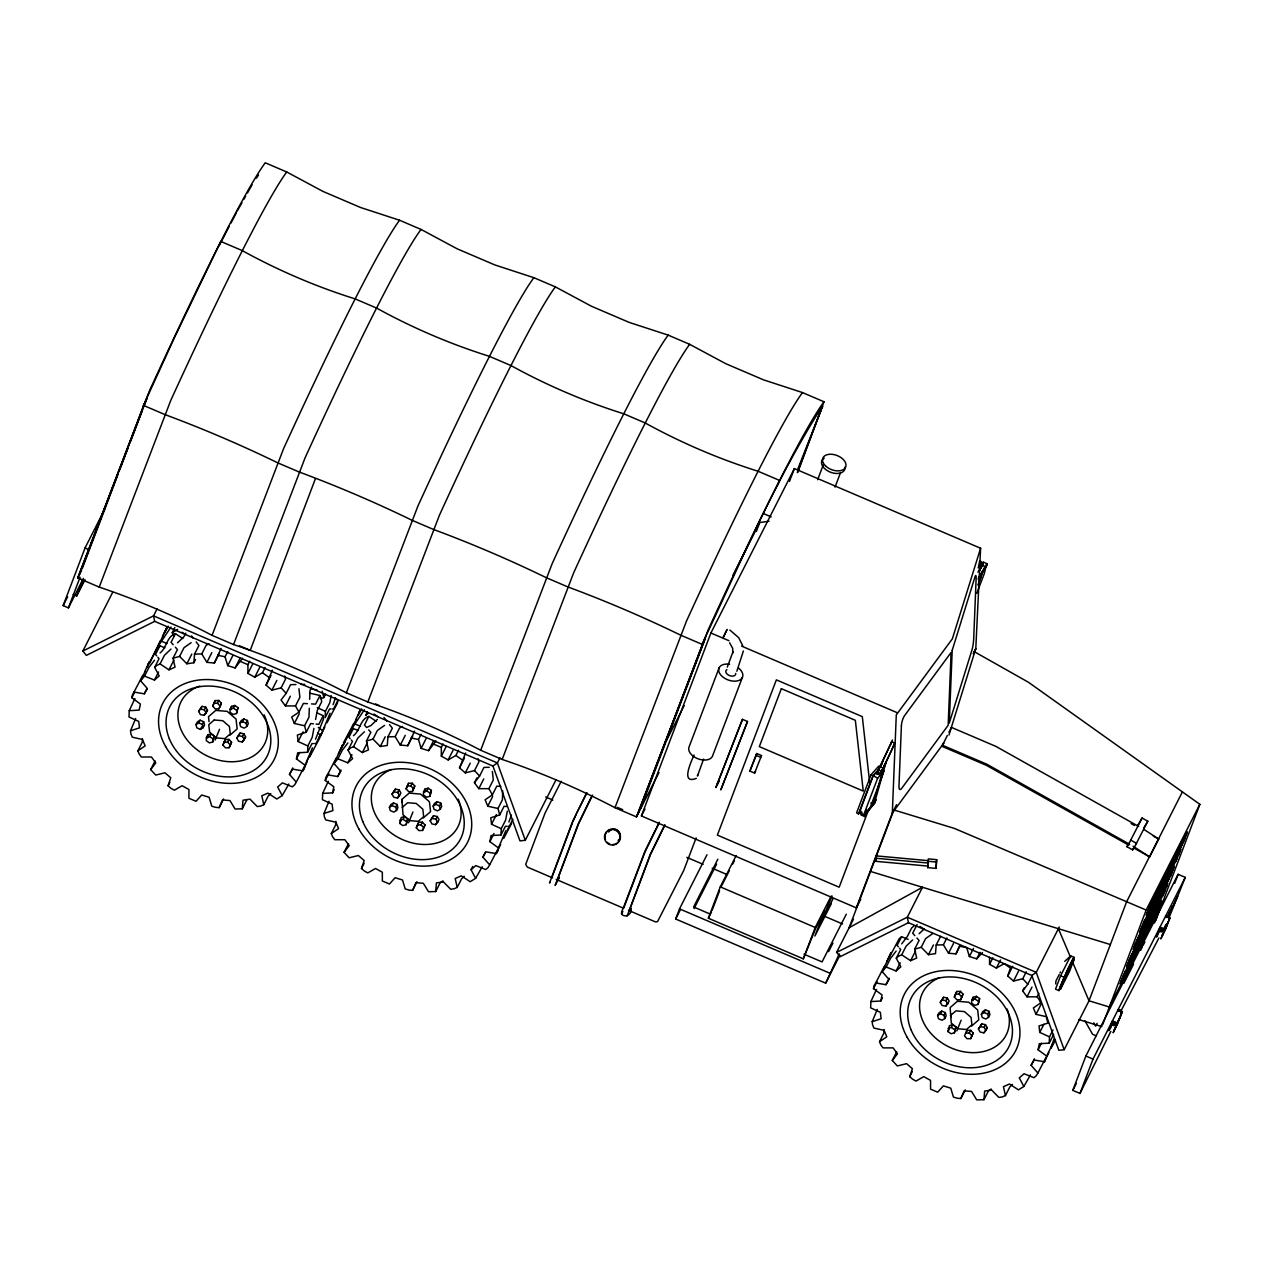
<?xml version="1.0" encoding="UTF-8"?>
<svg xmlns="http://www.w3.org/2000/svg" width="1263" height="1263" viewBox="0 0 1263 1263"><rect width="100%" height="100%" fill="white"/><g stroke="black" fill="none" stroke-linecap="round" stroke-linejoin="round"><path stroke-width="1.5" d="M265.104 667.559L262.467 672.753L254.747 677.205L247.927 673.416L247.927 664.685L249.679 661.212M458.516 750.285L455.88 755.479L448.144 759.931L441.324 756.142L441.34 747.412L443.092 743.939M1026.266 971.815L1022.746 978.746L1013.526 981.051L1007.748 976.031L1010.4 968.042L1004.101 963.637L996.381 968.09L989.56 964.3L989.56 957.307M551.868 877.564L572.549 822.466M927.737 866.071L875.89 861.334L875.985 858.256L876.427 855.904L928.273 860.64L927.816 862.992L875.985 858.256M876.427 855.904L875.89 861.334M927.689 867.618L928.321 858.903L936.672 859.677L936.041 868.376L927.689 867.618L928.131 865.266M936.041 868.376L936.672 859.677M142.403 738.634L142.261 742.186L137.872 750.838L139.198 754.043L141.377 756.995L151.449 756.995L155.807 762.915L150.676 769.609L155.744 775.072L164.964 772.782L170.742 777.803L168.09 785.791L170.979 788.301L174.389 790.196L182.109 785.744L188.929 789.517L188.929 798.263L196.033 801.295L201.733 794.995L209.121 797.285L211.774 806.189L215.468 807.325L219.194 807.641L223.583 798.99M309.309 708.227L308.993 717.116L304.588 725.767L306.278 732.193L297.373 735.066L298.115 741.523L307.84 745.975L307.604 752.243L297.673 752.827L296.458 758.889L304.999 765.204L304.383 768.236L302.836 770.872L292.558 769.135L289.48 774.408L296.252 782.129L294.705 784.765L292.321 786.817L282.407 782.871L277.655 786.991L282.202 795.595L276.786 798.99L267.882 793.117L261.804 795.785L263.809 804.689L260.762 806.031L257.257 806.568L249.995 799.147L242.985 800.205L242.307 808.809L235.092 809.015L229.945 800.568L222.493 799.937L219.194 807.641M309.64 699.355L309.956 690.466L311.708 687.009M335.8 821.36L335.674 824.913L331.285 833.564L332.595 836.769L334.79 839.721L344.862 839.721L349.219 845.642L344.073 852.336L349.156 857.798L358.36 855.509L364.154 860.529L361.486 868.518L364.391 871.028L367.801 872.907L375.521 868.47L382.342 872.244L382.342 880.99L389.43 884.021L395.145 877.722L402.534 880.011L405.186 888.899L408.88 890.052L412.606 890.368L416.995 881.716M502.721 790.954L502.39 799.842L498.001 808.494L499.69 814.919L490.786 817.777L491.528 824.25L501.253 828.702L501.001 834.969L491.086 835.553L489.87 841.616L498.411 847.931L497.796 850.962L496.248 853.599L485.971 851.862L482.892 857.135L489.649 864.855L488.118 867.492L485.734 869.544L475.819 865.597L471.067 869.718L475.614 878.322L470.183 881.716L461.295 875.843L455.201 878.511L457.206 887.415L454.175 888.757L450.67 889.278L443.408 881.874L436.398 882.932L435.719 891.536L428.489 891.741L423.358 883.295L415.906 882.663L412.606 890.368M884.037 1029.519L883.911 1033.071L879.522 1041.722L880.832 1044.927L883.011 1047.88L893.083 1047.88L897.456 1053.8L892.31 1060.494L897.377 1065.956L906.597 1063.667L912.391 1068.687L909.723 1076.676L912.612 1079.186L916.022 1081.065L923.742 1076.629L930.563 1080.402L930.563 1089.148L937.667 1092.179L943.382 1085.88L950.755 1088.169L953.423 1097.058L957.117 1098.21L960.843 1098.526L965.232 1089.874M206.406 737.513L206.279 740.671L209.453 742.881L212.768 741.949L214.252 736.076L211.079 733.866L207.779 734.798L206.406 737.513L209.705 736.566L211.079 733.866M207.653 737.971L207.779 734.798M212.768 741.949L214.252 736.076M230.134 709.096L230.008 712.253L233.181 714.479L236.481 713.532L237.981 707.675L234.807 705.449L231.508 706.396L230.134 709.096L233.434 708.148L234.807 705.449M231.382 709.553L231.508 706.396M236.481 713.532L237.981 707.675M399.692 823.397L401.192 817.524L404.492 816.593L407.665 818.803L406.165 824.676L402.865 825.607L399.692 823.397L401.066 820.682M406.165 824.676L407.665 818.803M423.531 791.822L423.421 794.98L426.594 797.206L429.894 796.258L431.393 790.401L428.204 788.175L424.905 789.122L423.531 791.822L426.847 790.875L428.204 788.175M424.794 792.28L424.905 789.122M429.894 796.258L431.393 790.401M947.929 1031.555L949.413 1025.682L952.712 1024.751L955.902 1026.961L954.402 1032.834L951.102 1033.765L947.929 1031.555L949.302 1028.84M954.402 1032.834L955.902 1026.961M971.768 999.98L971.642 1003.138L974.831 1005.364L978.13 1004.417L979.614 998.559L976.441 996.333L973.142 997.281L971.768 999.98L975.068 999.033L976.441 996.333M973.015 1000.438L973.142 997.281M978.13 1004.417L979.614 998.559M137.872 750.838L145.134 745.896L142.498 739.486L132.252 737.166L130.942 733.977L130.563 730.74L139.467 727.883L138.741 721.426L129 716.958L129.252 710.69L139.167 710.122L140.398 704.044L131.857 697.744L132.457 694.697L134.004 692.061L144.282 693.813L147.376 688.54L140.603 680.82L144.519 676.115L154.449 680.062L159.201 675.958L154.654 667.353L157.022 665.285L160.069 663.943L168.958 669.832L175.052 667.148L173.047 658.244L179.599 656.381L186.861 663.785L193.855 662.743L194.534 654.139L198.923 645.488L196.144 641.904M389.557 724.63L392.335 728.198L387.946 736.866L387.267 745.47L380.258 746.512L372.995 739.108L366.459 740.971L368.464 749.875L362.37 752.559L353.482 746.67L350.435 748.012L348.067 750.064L352.598 758.684L347.846 762.789L337.931 758.842L334.016 763.547L340.789 771.267L337.695 776.54L327.417 774.787L325.87 777.424L325.27 780.471L333.811 786.77L332.579 792.848L322.665 793.417L322.412 799.684L332.137 804.152L332.879 810.609L323.975 813.467L324.338 816.687L325.665 819.892L335.911 822.213L338.547 828.623L331.285 833.564M940.572 936.357L936.183 945.024L935.504 953.628L928.494 954.67L921.232 947.266L914.68 949.129L916.685 958.033L910.607 960.717L901.703 954.828L898.672 956.17L896.288 958.222L900.835 966.842L896.083 970.947L886.168 967L882.237 971.705L889.01 979.425L885.931 984.698L875.654 982.946L874.107 985.582L873.491 988.629L882.032 994.928L880.816 1001.006L870.886 1001.575L870.649 1007.842L880.374 1012.31L881.116 1018.767L872.212 1021.625L872.575 1024.846L873.901 1028.05L884.147 1030.371L886.784 1036.781L879.522 1041.722M960.843 1098.526L964.143 1090.822L971.594 1091.453L976.725 1099.899L983.956 1099.694L984.635 1091.09L991.629 1090.032L998.891 1097.436L1002.396 1096.916L1005.443 1095.574L1009.832 1086.922L1012.452 1084.428M1055.694 983.924L1055.947 980.956L1059.231 974.483M982.977 571.034L978.462 584.469M743.386 651.013L736.85 671.221M631.121 908.634C632.053 918.312 617.323 917.933 622.833 909.265L644.919 851.325L659.254 822.213M697.823 774.535L697.444 776.05L703.602 759.11M979.725 570.513L979.883 569.313M135.63 718.521L130.563 730.74M313.903 728.404L312.229 737.324L307.84 745.975M315.592 719.484L317.266 710.564L321.655 701.912L321.291 698.692L319.965 695.487L309.719 693.166M331.143 695.581L329.801 702.717L325.412 711.369L325.175 717.637L329.564 708.985L330.89 708.969M329.043 801.247L323.975 813.467M507.316 811.13L505.642 820.05L501.253 828.702M877.28 1009.405L872.212 1021.625M978.257 568.018L979.614 561.104L981.746 561.782L980.041 570.418M980.672 566.645L981.335 563.251M986.103 564.75L984.398 573.434L976.757 593.326M317.518 732.808L320.376 734.908L319.76 737.955L309.435 757.311M330.022 713.295L320.407 736.266L324.812 727.03M335.09 698.202L337.947 700.302L337.332 703.333L327.006 722.704M1005.443 1095.574L1003.438 1086.669L1009.532 1084.001L1018.42 1089.874L1023.835 1086.48L1019.288 1077.876L1024.04 1073.755L1033.971 1077.702L1036.339 1075.65L1037.886 1073.013L1031.113 1065.293L1034.208 1060.02L1044.485 1061.757L1046.632 1056.089L1038.091 1049.774L1039.323 1043.712L1049.237 1043.127L1053.626 1034.476M1049.237 1043.127L1049.49 1036.86L1052.995 1029.945M619.596 838.427C621.585 834.18 618.207 828.102 613.139 829.302M623.717 908.113L644.951 852.067L658.907 823.508M797.742 472.441L823.981 401.76L802.494 392.572L763.499 379.831L725.799 363.712L689.661 344.325L668.174 335.121L629.179 322.397L591.494 306.262L555.357 286.875L533.87 277.686L494.875 264.946L457.174 248.827L421.037 229.424L399.55 220.236L360.555 207.495L322.87 191.376L286.733 171.973L265.246 162.785A461.753 24.013 -66.8 0 0 149.302 391.151L77.738 577.901L99.224 587.106A485.766 301.068 20.8 0 1 212.058 635.352L233.544 644.54A485.766 301.068 20.8 0 1 346.362 692.803L367.849 701.991A485.766 301.068 20.8 0 1 480.682 750.254L502.169 759.442A485.766 301.068 20.8 0 1 614.986 807.704L636.473 816.893L659.002 772.546M880.264 767.083L882.821 761.368M881.748 774.187L872.986 805.115L874.501 803.047L885.837 763.026L882.774 770.556M1157.634 934.115L1158.266 932.236M948.971 735.066L975.794 648.614L980.609 548.253L794.364 468.589L710.895 633L641.399 815.945L856.298 907.86L860.75 899.114M980.609 548.253L952.349 638.825L896.288 714.905L892.325 813.025L856.298 907.86M284.728 676.052L285.501 679.21L281.112 687.861L271.892 690.166L266.098 685.146L272.287 670.227M478.14 758.779L478.914 761.936L474.509 770.588L465.305 772.893L459.511 767.872L465.684 752.953M881.621 771.488L894.804 743.102M1128.001 962.927L1127.417 964.995L1128.08 963.858M1134.521 945.75L1133.937 947.818L1169.601 877.753M1166.412 887.289L1166.98 885.221L1131.332 955.286L1126.643 966.842L1163.081 894.93L1167.754 883.374L1128.822 960.606M1172.932 870.112L1173.516 868.044L1137.852 938.109M1185.973 835.774L1186.557 833.706L1150.909 903.771M885.505 763.278L884.211 765.52M134.873 698.581L129.252 710.69M312.45 747.901L304.999 765.204M315.513 739.25L323.581 718.915L323.217 715.695L316.729 712.727M333.085 704.643L335.548 697.729M328.285 781.308L322.665 793.417M505.863 830.628L498.411 847.931M508.926 821.976L511.373 815.061M876.506 989.466L870.886 1001.575M1051.021 1047.422L1054.1 1038.786M977.957 585.101L983.198 570.387L982.598 572.06M1110.698 1025.919L1110.019 1028.161L1110.856 1026.851M1162.607 934.083L1161.913 936.325L1166.554 926.837M82.679 579.812L68.439 607.866L63.15 605.609L85.047 547.968L104.624 509.415M78.29 576.828L146.808 398.634L144.029 405.944M79.395 574.665L144.44 403.402L143.303 405.328L164.79 414.517A464.626 168.658 22 0 1 277.607 462.779L299.094 471.967A464.626 168.658 22 0 1 411.927 520.23L433.414 529.418A464.626 168.658 22 0 1 546.232 577.665L567.719 586.869A464.626 168.658 22 0 1 680.552 635.115L702.039 644.304C739.802 564.45 774.156 482.198 821.566 407.381L820.697 410.901L822.845 406.354M82.269 568.524L118.359 473.53M119.748 469.868L128.068 447.955M130.152 442.476L141.945 411.422M68.439 607.866L80.058 577.254M73.175 594.526L76.696 596.025L83.405 578.375M83.358 579.401L79.159 590.452L84.053 580.806M145.213 401.587L174.215 338.152L220.772 241.422L242.259 250.611A484.345 379.263 26.9 0 0 355.077 298.873L376.563 308.061A484.345 379.263 26.9 0 0 489.397 356.324L510.884 365.512A484.345 379.263 26.9 0 0 623.701 413.775L645.188 422.963A484.345 379.263 26.9 0 0 758.021 471.225L779.508 480.414L777.866 484.708M99.224 587.106L170.789 400.339A461.753 24.013 -66.8 0 1 286.733 171.973M212.058 635.352L283.607 448.602A461.753 24.013 -66.8 0 1 399.55 220.236M233.544 644.54L305.093 457.79A461.753 24.013 -66.8 0 1 376.563 308.061A461.753 24.013 -66.8 0 1 421.037 229.424M212.705 706.159L215.168 700.586L218.815 700.491L221.372 703.254L220.283 706.112L218.909 708.811L215.263 708.922L212.705 706.159L215.168 700.586M218.909 708.811L221.372 703.254M215.168 740.055L219.525 729.304M315.434 478.661L250.216 650.366L239.465 645.772M222.888 745.091L225.351 739.518L228.998 739.423L231.555 742.186L230.466 745.044L229.092 747.743L225.461 747.854L222.888 745.091L225.351 739.518M229.092 747.743L231.555 742.186M346.362 692.803L417.927 506.037A461.753 24.013 -66.8 0 1 533.854 277.686M367.849 701.991L439.413 515.241A461.753 24.013 -66.8 0 1 555.357 286.875M406.118 788.886L408.565 783.313L412.212 783.218L414.769 785.965L413.696 788.838L412.322 791.538L408.675 791.648L406.118 788.886L408.565 783.313M412.322 791.538L414.769 785.965M408.565 822.781L412.938 812.03M416.301 827.818L418.763 822.245L422.41 822.15L424.968 824.897L423.879 827.77L422.505 830.47L418.858 830.58L416.301 827.818L418.763 822.245M422.505 830.47L424.968 824.897M480.682 750.254L552.231 563.487A461.753 24.013 -66.8 0 1 668.174 335.137M502.169 759.442L573.718 572.676A461.753 24.013 -66.8 0 1 689.661 344.325M614.986 807.704L686.551 620.938A461.753 24.013 -66.8 0 1 802.479 392.588M636.473 816.893L708.038 630.126A461.753 24.013 -66.8 0 1 823.981 401.776M637.026 815.803L705.543 637.61L640.325 809.315M638.131 813.64L703.191 642.378M756.316 531.455L759.726 522.503L769.088 521.24M789.501 481.392L794.364 468.589M719.184 667.669L689.219 746.544A12.614 7.815 20.8 0 0 697.239 758.495A12.614 7.815 20.8 0 0 712.364 756.442L742.328 677.568M797.458 469.931L820.871 410.475L797.285 472.583M694.034 755.021C691.856 760.152 679.841 785.018 696.308 778.355M727.283 667.132L733.014 651.661L732.84 652.892L732.666 648.282L729.604 642.788M817.635 479.703L823.192 465.084M696.102 837.922L683.772 870.365L657.565 921.595L655.529 921.911L628.437 910.323M718.505 782.429L719.389 780.108L717.052 784.702L742.47 719.342L747.507 721.489L720.889 789.691L747.507 721.489M835.032 487.139L840.574 472.52M839.863 955.254L825.686 983.182L675.658 919.006L679.51 908.871L706.98 854.767M749.875 771.077L756.758 753.537L761.51 755.574L754.611 773.098L749.875 771.077L756.758 753.537M831.354 903.613L814.903 936.025L824.313 911.239L815.851 927.926L803.315 958.838L708.354 918.233L720.273 886.863L736.155 855.588M712.143 910.323L719.547 890.857M880.627 767.225L878.701 766.152L871.044 774.772L856.582 812.851L858.508 813.925L861.05 811.051M803.315 958.838L815.235 927.484L831.101 896.209M858.508 813.925L872.97 775.845L879.348 768.662M859.345 812.614L873.254 775.703L877.09 771.393M862.013 812.172L860.956 814.967L864.745 816.577L867.413 810.625L864.745 816.577M877.059 772.577L879.727 766.609L883.516 768.22L880.848 774.187L877.059 772.577L879.727 766.609L879.237 769.262M876.98 774.535L878.322 770.998M881.779 762.978L881.969 764.241M863.655 815.014L877.659 778.166L884.068 770.967L870.065 807.815L863.655 815.014L859.25 812.567M890.683 744.128L891.615 741.713L894.82 743.086L893.462 745.312M865.976 810.972L864.634 814.524L865.534 812.756M882.127 770.414L883.026 768.062M880.848 774.187L883.516 768.22M869.007 808.667L839.169 887.21L717.384 835.127L776.366 679.873L862.313 716.642L869.623 782.113M875.591 800.584L874.501 802.921M825.686 983.182L839.295 953.849M974.42 652.261L975.794 648.614L973.142 653.855M1128.854 845.215L986.308 765.299L941.961 746.322L947.313 735.492M951.007 728.498L951.434 727.393L995.97 746.433L1138.689 826.46M954.339 997.044L956.801 991.471L960.448 991.376L963.006 994.123L961.917 996.996L960.543 999.696L956.896 999.807L954.339 997.044L956.801 991.471M960.543 999.696L963.006 994.123M956.801 1030.94L961.159 1020.188M965.627 1033.118L964.537 1035.976L967.095 1038.739L970.742 1038.628L973.205 1033.055L970.647 1030.308L967 1030.403L965.627 1033.118L969.274 1033.008L971.831 1035.771L970.742 1038.628M965.911 1033.276L967 1030.403M1069.003 970.726L1074.087 957.354L1070.692 955.886L1060.604 975.762L1055.521 989.134L1058.915 990.602L1061.046 986.656M1068.64 967.126L1059.389 988.503L1060.588 989.024L1069.508 971.436L1074.008 959.596L1072.808 959.091L1069.351 965.737M1058.915 990.602L1066.793 971.563M1059.799 988.676L1064.299 976.836M1060.588 989.024L1065.088 977.183L1074.008 959.596M1163.018 901.261L1109.34 1006.99L1089.006 1000.785L1126.643 901.719L1182.405 791.885M1110.84 1031.413L1079.976 1093.426L1072.808 1090.364L1085.864 1056.026L1178.111 874.312L1185.278 877.375L1168.685 918.706M1102.567 1024.83L1146.173 910.039L1199.85 804.31L1028.461 682.273L974.247 651.661M1079.976 1093.426L1093.016 1059.089L1185.278 877.375M1122.381 1011.679L1113.24 1032.597L1122.381 1011.679L1118.039 1009.816M1154.524 922.937L1157.776 914.349M1155.566 920.885L1199.85 804.31M1174.685 883.342L1178.111 874.312M1170.438 910.765L1169.538 913.196L1171.133 910.055L1168.496 915.422L1173.516 904.971M1172.222 907.197L1172.632 906.124L1170.217 910.955M1172.048 907.86L1171.701 908.776L1173.169 905.887M1165.607 916.133L1169.948 917.98L1160.808 938.898L1165.623 929.079M1166.665 926.111L1168.386 921.58L1164.328 929.552M1169.948 917.98L1166.049 927.642M979.662 570.245L980.088 569.376L980.546 570.134M983.577 562.224L980.925 568.082L983.577 562.224L987.366 563.835L984.714 569.708L987.366 563.835M983.593 570.544L984.982 566.898M984.366 569.171L985.329 566.661M1118.481 1021.341L1120.818 1015.263L1114.361 1030.024L1116.413 1026.156M1142.068 926.032L1140.473 930.657L1141.12 929.521M1135.548 943.208L1133.179 949.665L1170.722 875.385M1178.426 855.493L1180.037 850.867L1179.374 852.004M1171.906 872.67L1174.274 866.197L1136.732 940.477M1158.866 907.008L1160.46 902.382L1159.813 903.503M981.398 567.387L982.519 564.624L977.925 572.186M573.023 821.313L576.465 813.609M194.534 654.139L201.764 653.934L206.895 662.365L214.347 663.012L221.167 648.377M387.946 736.866L395.177 736.645L400.308 745.091L407.76 745.723L414.58 731.088M936.183 945.024L943.398 944.803L948.545 953.249L955.996 953.881L959.296 946.176L966.716 947.645L969.368 956.533L976.757 958.822L982.456 952.523M1117.076 1025.051L1118.055 1022.762M1149.977 905.413L1146.22 915.328L1182.168 844.71L1187.331 831.859L1151.367 902.477L1146.993 913.481L1182.642 843.416M1135.342 943.429L1136.937 939.751M1123.896 974.089L1120.123 984.003L1156.087 913.386L1161.234 900.535L1124.812 972.447M1183.557 841.774L1185.152 838.095M1170.517 876.112L1172.111 872.433M1165.591 889.61L1162.607 896.209M1160.334 929.047L1157.982 933.989M1159.323 931.684L1160.302 929.505M1111.424 1025.714L1112.072 1024.309M892.436 739.96L878.417 770.114L890.999 743.497M882.458 769.704L894.204 744.87M1144.846 919.653L1139.7 932.489L1177.242 858.224M1143.252 923.3L1180.81 849.036L1175.648 861.871M1125.286 971.168L1120.897 982.156L1157.666 909.739M577.049 812.409L577.601 811.272M1066.714 975.225L1068.277 972.21M1110.066 1028.919L1110.856 1027.324M725.341 632.921C731.672 620.354 718.6 646.609 724.93 634.042M1063.809 981.067L1064.598 979.472M1064.125 980.656L1066.114 976.662M1066.761 971.831L1074.087 957.354M63.15 605.609L67.602 596.846M77.738 577.901L81.59 570.339M76.696 596.025L85.047 579.606M556.052 779.713L525.297 840.29L519.961 840.874L492.949 766.041L154.702 621.364L86.326 655.386L82.853 651.045L112.723 592.205M157.038 608.955L153.533 615.87L82.853 651.045M134.004 692.061L142.798 675.342M131.857 697.744L134.494 692.55M140.603 680.82L144.992 671.584M151.181 659.665L149.429 663.122L160.369 640.72M144.519 676.115L148.908 667.464L154.481 660.217M164.853 647.808L159.896 645.835L155.507 654.487L156.691 655.892M162.564 636.394L166.953 627.174L158.175 646.198L170.947 627.048M154.654 667.353L159.043 658.686L157.859 657.297M174.041 636.173L172.226 632.731L174.862 627.537M144.282 693.813L146.761 688.935M160.069 663.943L164.458 655.292L170.979 649.071M182.851 638.557L175.446 633.663L171.058 642.314L173.189 644.746M154.449 680.062L158.57 671.963M173.047 658.244L177.436 649.592L175.304 647.161M185.787 633.158L184.035 636.615L177.515 642.835M168.958 669.832L173.899 660.091M179.599 656.381L183.988 647.73L191.171 642.646M186.861 663.785L191.802 654.06M193.855 662.743L195.512 659.491M201.764 653.934L206.153 645.267L209.153 643.72M150.676 769.609L155.065 760.958M206.895 662.365L211.837 652.624M214.347 663.012L219.288 653.271M242.575 658.181L235.107 667.938L227.735 665.648L225.067 656.76L227.703 651.566M198.638 711.464L201.985 706.38L205.727 707.122L207.495 710.232L206.122 712.932L204.132 715.3L200.391 714.574L198.638 711.464L201.985 706.38M195.986 724.615L197.36 721.915L200.091 720.194L203.675 721.726L204.527 724.978L203.154 727.677L200.422 729.398L196.839 727.851L195.986 724.615L198.717 722.91L200.091 720.194M206.122 712.932L204.353 709.838L205.727 707.122M227.735 665.648L232.676 655.907M168.09 785.791L169.842 782.318M204.132 715.3L207.495 710.232M203.154 727.677L202.301 724.441L203.675 721.726M200.422 729.398L201.796 726.683M213.794 703.302L217.441 703.191L218.815 700.491M235.107 667.938L240.049 658.197M247.927 673.416L252.868 663.675M254.747 677.205L259.689 667.464M223.977 742.234L227.624 742.123L228.998 739.423M239.733 723.367L241.107 720.668L243.838 718.947L247.422 720.478L248.274 723.731L246.901 726.43L244.169 728.135L240.586 726.604L239.733 723.367L242.464 721.647L243.838 718.947M236.781 738.097L240.128 733.029L243.87 733.771L245.622 736.882L244.248 739.581L242.275 741.949L238.533 741.207L236.781 738.097L240.128 733.029M246.901 726.43L246.048 723.178L247.422 720.478M266.098 685.146L271.04 675.405M244.248 739.581L242.496 736.471L243.87 733.771M242.275 741.949L245.622 736.882M271.892 690.166L276.834 680.425M304.588 725.767L294.342 723.462L291.706 717.052L298.968 712.111L295.479 705.938L285.406 705.938L281.033 700.018L286.18 693.324L290.569 684.672L295.874 684.562M285.406 705.938L290.348 696.213M242.307 808.809L246.711 800.158M295.479 705.938L299.868 697.287L298.968 688.761M298.968 712.111L303.373 703.459L307.43 703.68M294.342 723.462L299.284 713.721M263.809 804.689L268.198 796.037L270.803 793.559M319.965 695.487L315.576 704.138L311.503 703.901M298.115 741.523L303.057 731.782M306.278 732.193L310.666 723.541L313.382 723.81M320.297 698.723L323.849 697.586L325.601 694.129M296.458 758.889L299.741 752.401M289.48 774.408L292.763 767.92M282.202 795.595L288.817 784.039M323.217 715.695L318.829 724.346L316.113 724.078M307.604 752.243L311.993 743.591L313.319 743.591M296.252 782.129L305.03 765.394M307.225 760.484L310.745 753.569M320.376 734.908L315.971 743.56L314.645 743.575M337.947 700.302L333.543 708.953L332.216 708.969M302.836 770.872L307.225 761.636M327.417 774.787L336.211 758.068M325.27 780.471L328.775 773.54M334.016 763.547L342.794 744.507L338.405 753.743M343.71 744.128L350.925 730.614L353.308 728.562L358.266 730.535M337.931 758.842L342.32 750.19L347.893 742.944M353.308 728.562L348.92 737.213L350.088 738.618M355.977 719.705L351.588 728.925L364.36 709.774M348.067 750.064L352.456 741.413L351.272 740.023M367.391 712L365.639 715.458L368.007 713.406M337.695 776.54L340.994 770.051M353.482 746.67L357.871 738.018L364.391 731.798M376.263 721.284L368.859 716.389L364.454 725.041L366.586 727.472L370.912 725.562L377.432 719.342M332.579 792.848L334.237 789.596M347.846 762.789L351.967 754.674M366.459 740.971L370.848 732.319L368.717 729.888M362.37 752.559L367.312 742.818M372.995 739.108L377.4 730.456L384.568 725.372M380.258 746.512L385.215 736.787M395.177 736.645L399.566 727.993L402.565 726.446M344.073 852.336L348.477 843.684M400.308 745.091L405.249 735.35M407.76 745.723L412.701 735.997M435.988 740.907L428.52 750.664L421.132 748.375L418.479 739.486L421.116 734.292M392.051 794.19L395.398 789.107L399.14 789.849L400.892 792.959L399.518 795.658L397.545 798.027L393.803 797.285L392.051 794.19L395.398 789.107M389.399 807.341L390.772 804.642L393.503 802.921L397.087 804.452L397.94 807.704L396.566 810.404L393.835 812.109L390.251 810.578L389.399 807.341L392.13 805.62L393.503 802.921M399.518 795.658L397.766 792.548L399.14 789.849M421.132 748.375L426.073 738.634M361.486 868.518L364.123 863.324M397.545 798.027L398.919 795.327M396.566 810.404L395.714 807.152L397.087 804.452M428.52 750.664L433.462 740.923M407.207 786.028L410.838 785.918L412.212 783.218M399.818 820.24L403.118 819.292L404.492 816.593M441.324 756.142L446.265 746.401M448.144 759.931L453.085 750.19M417.39 824.96L421.037 824.85L422.41 822.15M433.146 806.094L434.519 803.379L437.251 801.673L440.834 803.205L441.687 806.441L440.313 809.157L437.582 810.862L433.998 809.33L433.146 806.094L435.877 804.373L437.251 801.673M430.178 820.824L433.525 815.756L437.266 816.498L439.035 819.608L437.661 822.308L435.688 824.676L431.946 823.934L430.178 820.824L433.525 815.756M440.313 809.157L439.461 805.905L440.834 803.205M459.511 767.872L464.452 758.132M437.661 822.308L435.893 819.198L437.266 816.498M435.688 824.676L437.061 821.976M465.305 772.893L470.246 763.152M498.001 808.494L487.755 806.189L485.118 799.779L492.381 794.837L488.892 788.665L478.803 788.665L474.446 782.744L476.925 777.882M474.446 782.744L479.593 776.05L483.982 767.399L489.27 767.288M478.803 788.665L483.745 778.924M500.006 757.753L497.369 762.931L492.949 766.041M435.719 891.536L440.108 882.884L442.981 880.848M488.892 788.665L493.28 780.013L492.381 771.488M492.381 794.837L496.769 786.17L500.843 786.407M487.755 806.189L492.696 796.448M457.206 887.415L461.611 878.764L464.216 876.269M491.528 824.25L496.47 814.509M471.067 869.718L472.709 866.465M499.69 814.919L504.079 806.268L506.795 806.536M489.87 841.616L493.975 833.501M482.892 857.135L485.355 852.257M475.614 878.322L482.229 866.765M501.001 834.969L505.405 826.318L506.731 826.302M489.649 864.855L497.559 849.731M503.274 838.016L505.026 834.559M507.237 830.233L512.904 819.371M496.248 853.599L500.637 844.363M511.626 823.318L503.716 838.427M561.214 781.276L545.079 813.072L525.692 864.397L527.255 867.05L552.562 877.864M586.458 793.196L572.534 821.724L549.531 883.026L550.163 882.19M578.107 810.246L586.995 792.754M592.047 795.579L578.122 824.123L555.136 885.426L559.209 877.864M592.584 795.153L578.628 823.697L557.393 879.932L558.909 877.596M733.014 575.091L759.726 522.503M666.406 740.639L684.199 705.607M641.399 815.945L644.951 808.936M664.859 824.597L650.05 854.877L627.048 916.18M664.496 825.907L650.54 854.467L629.306 910.702L630.821 908.365M742.47 719.342L715.821 787.544L717.747 783.944M675.658 919.006L680.094 910.276M761.51 755.574L760.61 757.326L755.858 755.306M754.611 773.098L755.511 771.346M717.842 859.219L693.608 906.976L709.885 913.938M694.082 908.586L716.595 864.239M720.889 887.305L729.367 870.617M732.651 864.145L734.435 860.64M708.354 918.233L711.479 912.107M878.638 770.73L877.769 772.435L880.232 773.493M878.148 772.04L877.248 773.809L879.711 774.851L880.548 773.209M880.769 772.04L881.669 770.288M865.187 813.088L866.607 809.946M832.064 895.988L820.587 923.253L832.854 899.082M896.556 804.689L892.325 813.025L943.714 743.276M846.305 914.159L822.071 961.917L803.978 954.181M828.607 951.592L832.933 943.066M1088.99 1000.849L1064.172 1049.711L1058.836 1050.295L1031.808 975.462L908.46 922.7L840.084 956.723L836.627 952.381L853.456 919.227M948.971 732.256L951.434 727.393M941.961 746.322L943.603 743.086M922.369 887.542L907.308 917.206L836.627 952.381M875.654 982.946L884.432 966.227M873.491 988.629L877.011 981.698M882.237 971.705L891.031 952.665L886.642 961.901M886.168 967L890.557 958.349L896.13 951.102M908.16 939.356L901.545 936.72L897.14 945.371L898.325 946.776M896.288 958.222L900.693 949.571L899.509 948.181M885.931 984.698L889.215 978.209M901.703 954.828L906.108 946.176L912.628 939.956M917.08 924.548L912.691 933.199L914.822 935.63M880.816 1001.006L882.458 997.754M896.083 970.947L900.203 962.832M914.68 949.129L919.085 940.477L916.954 938.046M910.607 960.717L915.549 950.976M921.232 947.266L925.621 938.614L932.804 933.531M928.494 954.67L933.436 944.945M943.398 944.803L946.918 937.888M892.31 1060.494L896.698 1051.842M948.545 953.249L953.486 943.508M955.996 953.881L960.101 945.782M940.272 1002.348L943.619 997.265L947.361 998.007L949.129 1001.117L947.755 1003.817L945.782 1006.185L942.04 1005.443L940.272 1002.348L943.619 997.265M937.635 1015.499L939.009 1012.8L941.74 1011.079L945.324 1012.61L946.161 1015.862L944.803 1018.562L942.056 1020.267L938.488 1018.736L937.635 1015.499L940.367 1013.779L941.74 1011.079M947.755 1003.817L945.987 1000.706L947.361 998.007M969.368 956.533L973.489 948.418M909.723 1076.676L912.36 1071.482M945.782 1006.185L947.155 1003.485M944.803 1018.562L943.95 1015.31L945.324 1012.61M976.757 958.822L980.056 952.334M955.428 994.186L959.075 994.076L960.448 991.376M948.039 1028.398L951.339 1027.45L952.712 1024.751M989.56 964.3L992.86 957.812M996.381 968.09L1000.501 959.975M969.274 1033.008L970.647 1030.308M981.383 1014.252L982.756 1011.537L985.487 1009.832L989.055 1011.363L989.908 1014.599L988.534 1017.315L985.803 1019.02L982.219 1017.489L981.383 1014.252L984.114 1012.531L985.487 1009.832M971.831 1035.771L973.205 1033.055M978.415 1028.982L981.761 1023.914L985.503 1024.656L987.271 1027.766L985.898 1030.466L983.924 1032.834L980.183 1032.092L978.415 1028.982L981.761 1023.914M988.534 1017.315L987.698 1014.063L989.055 1011.363M1007.748 976.031L1012.689 966.29M985.898 1030.466L984.13 1027.356L985.503 1024.656M983.924 1032.834L987.271 1027.766M1013.526 981.051L1018.467 971.31M1049.49 1036.86L1039.749 1032.408L1039.023 1025.935L1047.927 1023.077L1046.238 1016.652L1035.992 1014.347L1033.355 1007.937L1040.617 1002.996L1039.291 999.791L1037.112 996.823L1027.04 996.823L1022.683 990.902L1024.325 987.666M1022.683 990.902L1027.814 984.209L1032.218 975.557M1059.278 926.979L1036.244 972.352L1031.808 975.462M1027.04 996.823L1031.982 987.082M983.956 1099.694L988.345 1091.043L991.218 1089.006M1037.112 996.823L1038.881 993.365M1035.992 1014.347L1040.933 1004.606M1060.036 972.905L1060.51 971.973M1126.943 846.684L1130.843 840.148L1136.558 843.352L1132.658 849.888L1126.943 846.684L1127.685 845.231M1138.184 824.534L1137.442 825.986L1142.084 817.998L1147.799 821.218L1136.242 843.668M1130.527 840.463L1142.084 817.998M1039.749 1032.408L1043.87 1024.293M1132.658 849.888L1133.4 848.436M1038.091 1049.774L1041.391 1043.285M1031.113 1065.293L1034.413 1058.804M1023.835 1086.48L1030.466 1074.924M1037.886 1073.013L1045.796 1057.889M1046.632 1056.089L1053.263 1042.717M1044.485 1061.757L1048.874 1052.521M1134 848.105L1149.646 856.882L1158.692 839.058L1143.836 829.349M1097.105 1023.298L1095.653 1026.188L1093.758 1022.856M1123.881 983.293L1133.558 964.222M1140.6 950.36L1142.368 946.887M1143.11 945.403L1144.862 941.961M1072.808 1090.364L1076.36 1083.37M1121.102 1010.732L1158.929 937.92M1163.507 929.205L1165.938 924.421M982.535 565.84L983.388 564.182M984.445 568.318L985.282 566.708M1069.035 967.3L1073.218 959.264M622.438 912.296L622.864 911.491M219.131 245.732L229.14 226.566M230.955 223.093L236.418 212.642M1061.662 985.645L1062.467 984.098M1157.634 935.236L1156.466 937.051L1159.987 927.2L1164.328 929.063M164.758 632.652L168.279 626.18M147.187 667.259L157.528 647.887L159.896 645.835M319.097 737.245L320.849 734.008M353.782 723.446L343.441 742.818M358.171 715.379L361.692 708.906M340.6 749.985L344.988 741.902M888.836 958.143L899.161 938.772L901.545 936.72M1051.069 1048.195L1055.458 1040.128M978.667 577.444L978.667 577.696M237.333 210.889L241.943 202.743M243.775 199.475L245.622 196.223M247.469 192.955L252.079 184.808M872.686 804.657L870.886 803.015M147.834 664.417L149.381 661.78L144.992 671.016M358.818 712.537L360.365 709.885L355.977 719.121M1143.915 827.754L1147.799 821.218M978.367 578.091L985.724 565.998L978.162 579.354M622.075 912.944L621.459 913.78M1109.467 1030.055L1108.898 1030.734L1112.419 1020.883L1116.76 1022.746M256.373 178.241L258.536 174.973M618.144 840.542L618.87 839.469M608.624 832.017L609.208 831.18M160.054 652.971C166.827 647.761 166.732 636.331 175.446 633.663M353.466 735.697C360.239 730.488 360.144 719.057 368.859 716.389M901.703 943.856L907.276 936.593L911.665 927.942L914.049 925.89M876.348 799.637L865.613 814.382L875.212 802.337M919.148 933.72L924.374 928.747M1064.741 961.364L1070.692 955.886M172.226 632.731L177.641 629.337M229.866 735.24L237.144 728.94L236.023 719.057L227.166 711.369L215.768 710.39L208.49 716.689L209.058 721.631M402.187 807.436L407.633 802.715L416.19 803.442L422.837 809.204L423.673 816.624L418.227 821.345L409.67 820.618L403.023 814.856L401.902 799.416L409.165 793.117L420.579 794.095L429.436 801.784L430.557 811.667L423.279 817.966M950.423 1015.594L955.87 1010.874L964.427 1011.6L971.073 1017.362L971.91 1024.782L966.448 1029.503L957.907 1028.777L951.26 1023.014L950.139 1007.574L957.401 1001.275L968.8 1002.254L977.657 1009.942L978.778 1019.825L971.515 1026.124M611.45 829.68L609.65 830.88M922.495 887.273L849.162 927.689L893.872 809.962L954.291 828.37L1146.173 910.039M301.162 684.435L304.699 684.357M508.058 826.302L509.384 826.286M217.646 655.292L225.067 656.76M411.059 738.018L418.479 739.486M927.863 861.255L936.215 862.013M200.612 709.096L204.353 709.838M238.754 735.729L242.496 736.471M394.024 791.822L397.766 792.548M432.167 818.456L435.893 819.198M942.245 999.98L945.987 1000.706M980.388 1026.614L984.13 1027.356M311.914 688.84L317.045 689.993M1168.907 918.738A1.673 1.31 26.9 0 0 1168.133 916.417L1169.854 911.602L1167.533 916.164M870.523 871.438L1110.382 944.535M1078.697 1019.557L1101.889 1026.614M240.823 661.638L247.927 664.685M434.235 744.365L441.34 747.412M162.09 641.509L167.048 643.483M355.503 724.236L360.46 726.209M982.03 565.208L985.819 566.834M763.926 513.773L771.188 516.883M710.895 633L728.988 640.736M741.634 646.135L897.14 712.664M942.387 745.217L986.924 764.257L1129.627 844.284M878.117 769.783L881.906 771.393M85.047 547.968L88.568 549.484M1063.888 976.662L1065.088 977.183M1060.604 975.762L1063.999 977.215M375.569 703.98L379.153 705.512M617.323 807.389L622.706 809.678M545.616 796.969L552.847 800.063M686.835 857.372L703.128 864.334M712.174 868.202L726.667 874.406M824.423 916.228L842.532 923.963M1096.158 1035.802L1092.574 1034.271L1084.806 1020.599M720.273 886.863L815.235 927.484M1085.864 1056.026L1093.016 1059.089M984.114 1012.531L987.698 1014.063M940.367 1013.779L943.95 1015.31M242.464 721.647L246.048 723.178M435.877 804.373L439.461 805.905M679.51 908.871L829.538 973.047M198.717 722.91L202.301 724.441M392.13 805.62L395.714 807.152M556.162 879.411L623.006 908.002M866.276 810.893L867.097 811.256M317.313 707.643L325.412 711.369M455.88 755.479L462.179 759.884M262.467 672.753L268.766 677.157M873.254 775.703L877.659 778.166M871.044 774.772L872.97 775.845M1131.032 823.555L1134.458 825.481M1153.356 836.059L1158.692 839.058M1133.069 846.21L1149.646 856.882M729.888 630.048L738.681 637.673L742.786 645.819M920.048 926.505L924.5 929.442M374.022 714.021L378.458 716.958M182.093 632.274L185.061 634.231M975.068 999.033L978.257 1001.259M951.339 1027.45L954.528 1029.677M426.847 790.875L430.02 793.101M403.118 819.292L406.291 821.518M233.434 708.148L236.607 710.374M209.705 736.566L212.879 738.792M318.292 727.441L322.57 730.582M1022.746 978.746L1027.814 984.209M474.509 770.588L479.593 776.05M281.112 687.861L286.18 693.324M959.075 994.076L961.632 996.839M410.838 785.918L413.396 788.68M421.037 824.85L423.594 827.612M217.441 703.191L219.999 705.954M227.624 742.123L230.182 744.886M383.984 717.479L386.762 721.047M191.502 635.936L193.365 638.32M1058.41 928.684L1070.645 957.528M1072.176 961.143L1089.006 1000.785M322.16 691.161L323.849 697.586M1064.172 1049.711L1036.244 972.352L907.308 917.206L908.46 922.7M525.297 840.29L497.369 762.931L153.533 615.87L154.702 621.364M950.881 1014.157L951.26 1017.457M401.902 799.416L402.281 802.715M605.498 839.706A7.846 7.767 45.5 0 1 610.724 829.238A7.846 7.767 45.5 0 1 620.449 835.885A7.846 7.767 45.5 0 1 612.681 844.615M609.697 843.984A7.846 7.767 45.5 0 1 607.171 842.263M735.729 673.4A5.21 3.221 20.8 0 1 729.288 675.5A5.21 3.221 20.8 0 1 726.904 669.627M738.476 668.048A12.614 7.815 20.8 0 1 737.781 680.804A12.614 7.815 20.8 0 1 719.421 672.942A12.614 7.815 20.8 0 1 729.604 664.259M1113.556 1024.53A1.673 1.31 26.9 0 1 1112.656 1022.335A1.673 1.31 26.9 0 1 1115.197 1022.556A1.673 1.31 26.9 0 1 1114.787 1024.625M1118.402 1011.142A1.673 1.31 26.9 0 1 1120.676 1011.331A1.673 1.31 26.9 0 1 1120.897 1013.305M1118.497 1011.189A1.673 1.31 26.9 0 1 1119.728 1009.942A1.673 1.31 26.9 0 1 1121.607 1011.11A1.673 1.31 26.9 0 1 1120.849 1012.673M1165.97 917.459A1.673 1.31 26.9 0 1 1168.228 917.648M1166.049 917.506A1.673 1.31 26.9 0 1 1168.133 916.417M264.109 714.795A46.81 36.659 26.9 0 1 242.322 760.531A46.81 36.659 26.9 0 1 183.277 734.229A46.81 36.659 26.9 0 1 199.759 686.125M458.248 799.195A46.81 36.659 26.9 0 1 435.214 843.384A46.81 36.659 26.9 0 1 377.069 817.619A46.81 36.659 26.9 0 1 391.309 769.53M1007.148 1009.058A46.81 36.659 26.9 0 1 982.235 1051.795A46.81 36.659 26.9 0 1 924.99 1025.24A46.81 36.659 26.9 0 1 939.546 977.688M844.979 466.994A12.251 7.594 20.8 0 1 829.823 471.952A12.251 7.594 20.8 0 1 824.202 458.106M901.387 725.909L898.972 786.091A8.02 2.305 -75.1 0 0 901.64 788.428L948.166 725.294L951.102 652.466L904.576 715.6A7.594 2.194 -75.1 0 0 901.387 725.909M952.207 650.319L949.255 723.146L972.005 649.829A8.02 1.042 -82.3 0 0 973.694 638.889L976.125 578.707A7.594 0.979 -82.3 0 0 974.941 577.017L952.207 650.319M781.355 688.667L759.331 746.622L863.245 791.064L855.351 720.32L781.355 688.667M1174.795 901.877L1172.885 906.897L1177.621 896.304L1174.795 901.877M214.236 719.989L208.774 724.709L209.626 732.13L216.257 737.892L224.814 738.634L230.261 733.898L229.424 726.493L222.777 720.715L214.236 719.989M604.535 836.122A7.846 7.767 45.5 0 0 615.223 844.505A7.846 7.767 45.5 0 0 617.039 831.117A7.846 7.767 45.5 0 0 604.535 836.122M1112.072 1024.404A1.673 1.31 26.9 0 0 1114.819 1025.256A1.673 1.31 26.9 0 0 1113.84 1022.872A1.673 1.31 26.9 0 0 1112.072 1024.404M1160.081 929.836A1.673 1.31 26.9 0 0 1162.844 930.689A1.673 1.31 26.9 0 0 1161.849 928.289A1.673 1.31 26.9 0 0 1160.081 929.836M1159.623 930.72A1.673 1.31 26.9 0 0 1162.386 931.573A1.673 1.31 26.9 0 0 1161.407 929.189A1.673 1.31 26.9 0 0 1159.623 930.72M165.611 746.512A62.408 48.878 26.9 0 0 269.272 767.004A62.408 48.878 26.9 0 0 220.394 680.899A62.408 48.878 26.9 0 0 165.611 746.512M169.384 738.839A54.609 42.768 26.9 0 0 258.931 766.609A54.609 42.768 26.9 0 0 226.961 688.951A54.609 42.768 26.9 0 0 169.384 738.839M359.008 829.238A62.408 48.878 26.9 0 0 462.684 849.715A62.408 48.878 26.9 0 0 413.806 763.626A62.408 48.878 26.9 0 0 359.008 829.238M362.781 821.566A54.609 42.768 26.9 0 0 452.343 849.336A54.609 42.768 26.9 0 0 420.374 771.677A54.609 42.768 26.9 0 0 362.781 821.566M907.244 1037.397A62.408 48.878 26.9 0 0 1010.921 1057.873A62.408 48.878 26.9 0 0 962.027 971.784A62.408 48.878 26.9 0 0 907.244 1037.397M911.018 1029.724A54.609 42.768 26.9 0 0 1000.564 1057.494A54.609 42.768 26.9 0 0 968.61 979.835A54.609 42.768 26.9 0 0 911.018 1029.724M825.639 466.031A12.251 7.594 20.8 0 0 845.5 467.373A12.251 7.594 20.8 0 0 831.622 454.27A12.251 7.594 20.8 0 0 825.639 466.031"/></g></svg>
